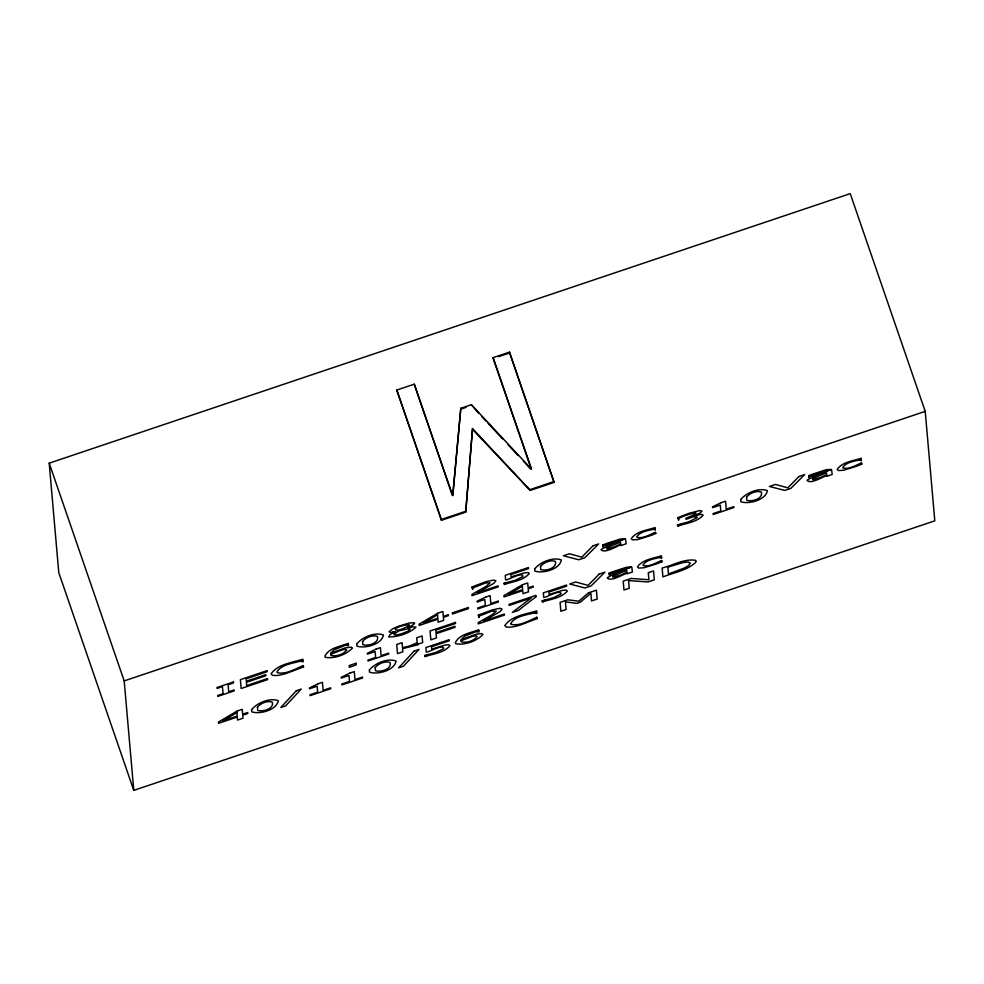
<?xml version="1.0" encoding="UTF-8"?>
<svg xmlns="http://www.w3.org/2000/svg" width="984" height="984" viewBox="0 0 984 984"><rect width="100%" height="100%" fill="white"/><g stroke="black" fill="none" stroke-linecap="round" stroke-linejoin="round"><path stroke-width="1.48" d="M303.023 660.633L302.949 661.924L300.624 661.088C292.703 663.413 281.559 664.348 276.922 671.924L277.267 672.687C286.11 674.606 295.089 669.083 303.01 665.627L303.564 666.894L286.455 673.364A17.38 2.927 -19 0 1 276.676 675.528L272.63 675.405L271.055 673.892C277.734 664.139 292.137 662.626 302.9 659.219L303.023 660.633L300.624 661.088M536.747 612.306L536.686 613.598L534.361 612.761C526.428 615.086 515.296 616.021 510.659 623.598L510.991 624.36C519.835 626.279 528.826 620.756 536.747 617.3L537.301 618.567L520.192 625.037A17.38 2.927 -19 0 1 510.413 627.202L506.366 627.079L504.792 625.566C511.471 615.812 525.874 614.299 536.624 610.892L536.747 612.306L534.361 612.761M493.132 357.647L531.532 469.147L471.41 404.719L460.807 408.274L452.677 495.678L414.276 384.178L396.786 390.058L441.435 520.302L465.715 512.135L472.529 428.581L530.265 490.413L554.103 482.394L509.466 352.149L493.132 357.647L493.205 358.483L531.102 468.532M465.715 512.135L472.529 428.581M452.886 495.013L460.807 408.274M427.105 654.877L425.605 656.414L424.805 655.418L436.06 652.38L443.698 648.628C443.095 643.462 429.737 652.171 426.306 652.109L425.912 647.534L449.171 639.711L449.257 640.756L431.496 646.734L431.705 649.096L445.408 645L448.716 644.741L449.959 645.676C444.19 652.81 433.231 653.77 424.916 656.672L424.805 655.418M506.44 582.7L504.927 584.238L504.14 583.229L515.395 580.203L523.021 576.439C522.418 571.274 509.06 579.994 505.641 579.92L505.235 575.357L528.494 567.534L528.592 568.567L510.819 574.545L511.028 576.907L524.743 572.823L528.039 572.565L529.281 573.487C523.513 580.634 512.566 581.593 504.251 584.496L504.14 583.229M544.521 600.203L543.008 601.741L542.221 600.744L553.475 597.718L561.101 593.955C560.499 588.789 547.141 597.509 543.721 597.436L543.316 592.872L566.575 585.037L566.673 586.083L548.9 592.061L549.109 594.422L562.823 590.326L566.12 590.08L567.362 591.003C561.593 598.149 550.646 599.096 542.332 601.999L542.221 600.744M678.566 518.703C685.836 513.82 709.279 509.097 685.885 518.236L685.971 519.232C689.009 519.023 695.59 514.324 697.336 517.51L688.861 521.827L677.546 524.841L677.656 526.096C686.156 523.181 697.115 522.172 703.228 515.149L701.334 514.398L697.262 515.075L694.765 516.994L694.372 515.776L699.833 513.205L702.023 511.151L699.772 510.548L689.144 513.279L678.111 517.559L678.616 519.946L678.111 517.559M395.334 631.753L390.082 634.52L388.643 636.919C398.016 637.005 409.123 633.536 415.974 627.14L411.558 626.759L408.655 628.591L408.262 627.423L412.985 624.889A14.637 2.472 -19 0 0 414.289 622.749L409 623.057L398.938 626.119A12.632 2.128 -19 0 0 392.481 628.936L389.012 631.826L390.623 632.454L395.334 631.753L395.728 632.86L392.567 632.245M655.258 532.332C649.612 534.656 643.167 538.875 636.943 537.326L636.746 536.821C640.449 531.028 649.096 530.585 655.27 528.814L655.159 527.559C647.128 530.253 636.205 531.298 631.199 538.691L632.404 539.859L637.743 539.564L651.556 535.234L655.959 533.353L655.258 532.332L655.676 533.476M661.506 560.548C655.861 562.873 649.415 567.104 643.192 565.554L642.995 565.037C646.697 559.256 655.344 558.814 661.519 557.03L661.408 555.775C653.376 558.469 642.454 559.527 637.447 566.907L638.665 568.076L643.991 567.78L657.804 563.451L662.207 561.581L661.506 560.548L661.924 561.704M861.271 462.997C855.625 465.334 849.18 469.553 842.968 468.003L842.759 467.498C846.474 461.705 855.121 461.262 861.283 459.491L861.184 458.237C853.14 460.93 842.23 461.976 837.212 469.368L838.429 470.536L843.755 470.241L857.568 465.899L861.972 464.03L861.271 462.997L861.701 464.153M414.153 645.356L417.708 643.561L417.929 644.754L402.591 648.653L402.862 651.789L397.511 653.597L396.712 644.483L402.062 642.675L402.505 647.693L409.799 645.922L417.167 642.761L416.724 637.743L422.087 635.947L422.665 642.601L417.769 644.249L417.708 643.561M682.81 523.611L678.345 525.837L677.546 524.841M472.578 588.014L485.53 582.946L490.032 582.86L485.924 586.476L471.914 594.422L472.012 595.664L498.187 586.858L498.088 585.849L477.252 592.86L493.796 583.352L495.838 580.843L493.82 580.056L485.788 581.753L472.16 586.845L472.652 589.244L472.16 586.845M478.827 616.23L491.779 611.175L496.28 611.076L492.172 614.692L478.162 622.651L478.273 623.893L504.435 615.086L504.349 614.065L483.501 621.076L500.057 611.581L502.086 609.071L500.069 608.272L492.037 609.969L478.409 615.074L478.901 617.472L478.409 615.074M603.278 545.96C645.578 532.541 614.323 540.991 600.978 549.625C604.348 553.943 615.886 546.514 620.769 544.878L620.83 545.591L626.156 543.795L625.492 538.74L620.227 539.035L607.091 543.303L602.872 544.927L603.364 547.202L602.872 544.927M809.303 476.637C851.603 463.218 820.336 471.668 806.991 480.303C810.373 484.608 821.911 477.191 826.794 475.555L826.855 476.268L832.181 474.472L831.517 469.417L826.252 469.712L813.116 473.981L808.885 475.604L809.377 477.88L808.885 475.604M609.539 574.189C651.826 560.757 620.572 569.207 607.226 577.854C610.597 582.159 622.134 574.73 627.029 573.106L627.091 573.807L632.404 572.024L631.753 566.956L626.488 567.264L613.339 571.532L609.121 573.155L609.613 575.431L609.121 573.155M49.2 463.169L850.225 193.627L925.218 411.361L934.8 520.831L133.775 790.373L58.782 572.639L49.2 463.169L124.193 680.916L133.775 790.373M498.654 356.651L508.174 353.441M462.209 408.68L466.182 407.339M441.435 520.302L441.361 519.466L465.641 511.286M530.192 489.565L554.029 481.545M124.193 680.916L925.218 411.361M345.888 645.098L334.289 649.698L330.624 653.216L345.667 647.779L351.226 647.152L352.481 648.087C346.147 654.729 334.4 658.985 325.286 657.312L324.892 656.328C328.668 647.816 340.378 646.513 348.274 643.29L348.508 645.652L345.888 645.098L348.373 644.434M476.33 631.531L464.731 636.131L461.066 639.649L476.108 634.213L481.668 633.573L482.923 634.52C476.588 641.162 464.842 645.418 455.727 643.745L455.334 642.761C459.11 634.25 470.819 632.946 478.716 629.723L478.95 632.085L476.33 631.531L478.814 630.867M694.372 515.776L697.262 515.075M408.262 627.423L411.558 626.759M859.487 459.86L861.369 460.721L861.283 459.491M653.474 529.183L655.344 530.056L655.27 528.814M659.723 557.399L661.605 558.272L661.519 557.03M472.603 429.418L530.265 490.413M478.741 413.329L471.41 404.719M481.84 416.662L485.998 421.103M488.064 423.329L502.578 438.876M507.756 444.436L518.125 455.543M523.316 461.09L530.573 468.876M536.747 617.3L537.301 618.567M303.01 665.627L303.564 666.894M554.103 482.394L509.466 352.149M452.246 495.075L414.276 384.178M396.786 390.058L441.361 519.466M330.636 654.348L330.919 655.418C336.122 656.808 343.478 654.409 346.7 650.08L345.938 649.403L342.469 649.76L330.636 654.348M461.078 640.769L461.361 641.851C466.564 643.241 473.919 640.842 477.142 636.513L476.379 635.824L472.91 636.181L461.078 640.769M251.597 709.624L251.781 711.838C259.825 714.569 276.824 710.104 278.288 700.657C269.825 697.558 257.279 702.711 251.597 709.624M356.725 643.917L356.909 646.131C364.953 648.862 381.952 644.409 383.416 634.963C374.953 631.863 362.407 637.017 356.725 643.917M369.381 669.981L369.566 672.195C377.61 674.926 394.609 670.473 396.072 661.027C387.61 657.927 375.064 663.081 369.381 669.981M534.656 568.875L534.853 571.089C542.897 573.82 559.884 569.367 561.36 559.921C552.897 556.821 540.339 561.975 534.656 568.875M740.681 499.552L740.866 501.766C748.91 504.497 765.909 500.044 767.372 490.598C758.91 487.498 746.352 492.652 740.681 499.552M257.439 707.201L257.673 710.325C262.519 712.096 274.192 709.009 272.334 702.145C267.55 700.313 260.551 703.216 257.439 707.201M362.567 641.494L362.801 644.631C367.647 646.402 379.32 643.302 377.462 636.451C372.678 634.606 365.679 637.521 362.567 641.494M375.224 667.558L375.457 670.694C380.304 672.466 391.976 669.366 390.119 662.515C385.334 660.67 378.336 663.585 375.224 667.558M540.511 566.452L540.733 569.588C545.579 571.36 557.251 568.26 555.394 561.409C550.622 559.564 543.611 562.479 540.511 566.452M746.524 497.129L746.758 500.266C751.604 502.037 763.276 498.937 761.407 492.086C756.635 490.241 749.624 493.156 746.524 497.129M690.079 563.205L688.751 565.431L684.434 568.026L668.456 574.004L667.865 567.165L683.4 562.491L688.308 561.999L690.079 563.205M408.963 625.049L408.791 625.627C393.379 635.074 388.692 627.361 408.434 624.656L408.963 625.049M695.946 561.249L695.467 562.602C686.463 570.646 673.819 572.59 662.909 576.919L662.134 568.051C672.945 565.357 683.868 558.691 695.282 560.228L695.946 561.249M394.338 633.757L394.08 634.446L395.47 635.049L400.697 634.09L408.089 631.174L410.156 629.219L407.524 628.874L398.778 630.904L394.338 633.757M606.501 547.891L606.624 548.826L607.804 548.801L614.742 546.71L620.695 543.955L620.535 542.11L606.501 547.891M612.761 576.107L612.872 577.054L614.065 577.018L620.99 574.927L626.943 572.171L626.783 570.326L612.761 576.107M812.526 478.556L812.636 479.503L813.829 479.479L820.754 477.388L826.708 474.62L826.548 472.775L812.526 478.556M318.029 683.806L309.394 687.988L309.468 688.8L317.156 686.217L317.672 692.158L309.985 694.741L310.071 695.651L330.735 688.702L330.661 687.791L323.146 690.325L322.444 682.33L318.029 683.806M349.861 673.093L341.227 677.275L341.3 678.087L348.988 675.504L349.504 681.445L341.817 684.04L341.903 684.938L362.567 677.988L362.493 677.078L354.978 679.612L354.277 671.617L349.861 673.093M375.986 649.145L367.352 653.327L367.426 654.139L375.113 651.543L375.63 657.496L367.942 660.079L368.028 660.99L388.692 654.028L388.618 653.13L381.103 655.651L380.402 647.656L375.986 649.145M485.715 597.054L477.08 601.236L477.154 602.048L484.829 599.465L485.358 605.406L477.671 608.001L477.744 608.899L498.421 601.95L498.334 601.039L490.819 603.573L490.118 595.578L485.715 597.054M721.161 502.664L712.527 506.846L712.601 507.658L720.288 505.075L720.805 511.016L713.117 513.599L713.191 514.509L733.867 507.559L733.781 506.649L726.266 509.183L725.565 501.188L721.161 502.664M296.356 690.719L280.821 707.484L285.643 705.86L301.252 689.071L296.356 690.719M414.141 651.088L398.606 667.841L403.428 666.229L419.036 649.44L414.141 651.088M592.897 545.862L581.815 557.165L569.441 553.746L563.402 555.788L578.752 559.748L584.853 557.694L598.653 543.918L592.897 545.862M599.145 574.078L588.063 585.394L575.689 581.974L569.65 584.004L585 587.977L591.101 585.923L604.902 572.147L599.145 574.078M798.91 476.527L787.827 487.843L775.454 484.423L769.414 486.453L784.777 490.426L790.865 488.372L804.666 474.596L798.91 476.527M588.567 592.798L578.777 601.187L567.756 599.809L560.068 602.393L560.843 611.261L566.107 609.49L565.443 601.851L576.858 603.364L580.277 602.208L590.867 593.291L591.532 600.941L597.165 599.047L596.39 590.166L588.567 592.798M536.059 596.673L518.384 610.388L512.32 612.429L531.053 598.063L509.134 605.443L509.036 604.397L535.948 595.345L536.059 596.673M237.009 711.1L218.436 722.059L218.546 723.301L237.279 717.004L237.55 720.054L243.023 718.209L242.753 715.159L247.796 713.474L247.71 712.514L242.667 714.212L242.236 709.341L237.009 711.1M236.898 712.588L222.913 720.854L237.206 716.044L236.898 712.588M437.622 613.266L419.061 624.225L419.172 625.467L437.905 619.17L438.175 622.22L443.636 620.375L443.378 617.325L448.409 615.627L448.323 614.68L443.292 616.378L442.862 611.507L437.622 613.266M437.523 614.742L423.526 623.02L437.818 618.21L437.523 614.742M522.467 584.717L503.906 595.677L504.017 596.919L522.75 590.621L523.021 593.672L528.482 591.827L528.211 588.776L533.254 587.079L533.168 586.132L528.137 587.829L527.707 582.958L522.467 584.717M522.369 586.193L508.371 594.471L522.664 589.662L522.369 586.193M233.429 681.986L216.972 687.521L217.058 688.431L222.458 686.611L223.085 693.671L217.673 695.491L217.747 696.389L234.204 690.854L234.13 689.944L228.718 691.764L228.103 684.704L233.503 682.884L233.429 681.986M266.885 670.719L240.379 679.649L241.154 688.517L267.66 679.6L267.562 678.554L246.701 685.565L246.406 682.281L265.852 675.737L265.766 674.68L246.32 681.223L246.111 678.8L266.971 671.777L266.885 670.719M468.359 607.509L452.308 612.909L452.406 613.991L468.458 608.592L468.359 607.509M455.432 622.442L430.057 630.978L430.832 639.846L436.478 637.952L436.096 633.684L455.002 627.325L454.916 626.267L436.01 632.638L435.789 630.129L455.518 623.487L455.432 622.442M356.011 663.278L349.197 665.578L349.345 667.275L356.159 664.975L356.011 663.278M631.211 578.457L623.216 581.15L623.991 590.019L629.256 588.247L628.591 580.597L647.989 581.938L654.311 579.81L653.536 570.941L648.271 572.713L648.886 579.736L631.211 578.457"/></g></svg>
